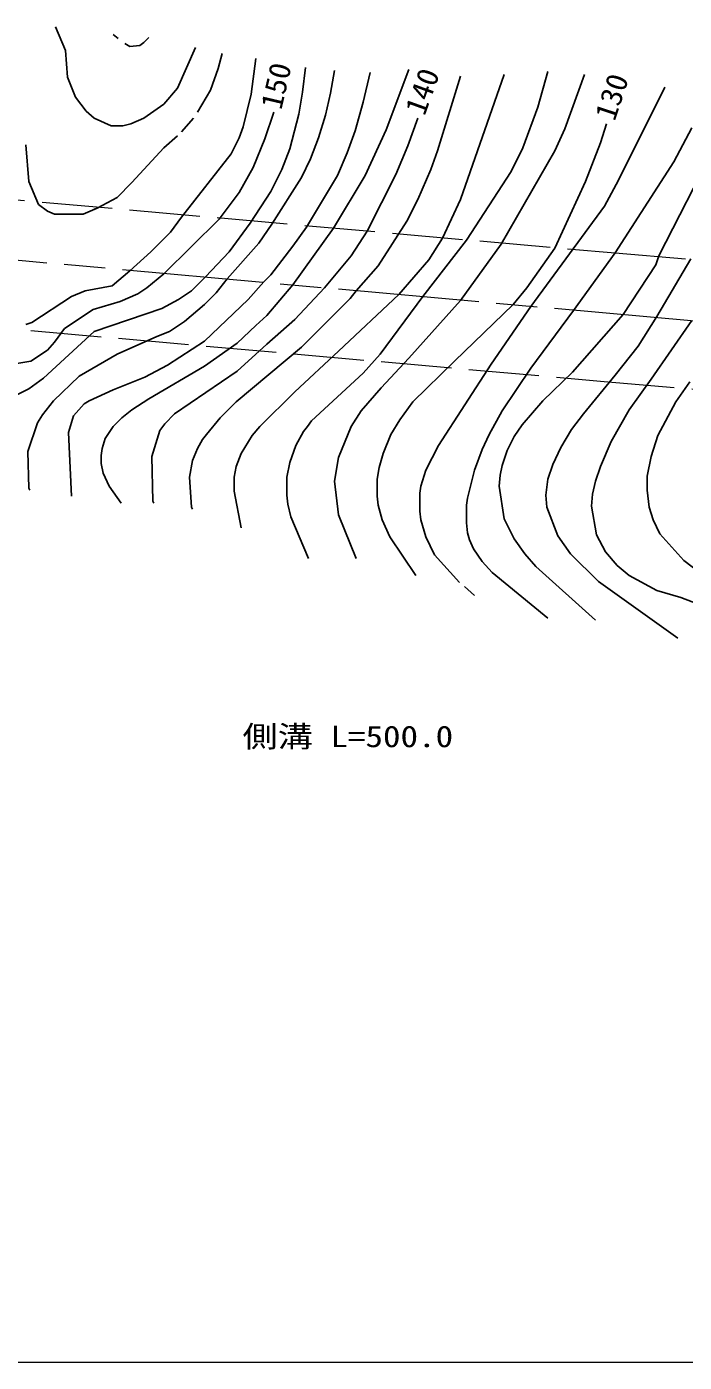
# Model space of a CAD drawing. Units: millimetres, scale not verified. Extents: x -136300 to 507753, y -1132897 to 49634.
# Drawn here: x 133118 to 189209, y -125366 to -11424 of the extents above; entities that cross this region are included whole.
import ezdxf
from ezdxf.enums import TextEntityAlignment as Align

# ---------------------------------------------------------------- set-up
doc = ezdxf.new("R2010")
doc.units = ezdxf.units.MM
doc.header["$LTSCALE"] = 1000
doc.linetypes.add('CHAIN', pattern=[18.5, 12, -1.5, 3.5, -1.5])
doc.linetypes.add('DASHED', pattern=[7.5, 6, -1.5])
for name, color, linetype, lineweight in [('M-BGD', 7, 'Continuous', 25), ('M-BMK', 2, 'CHAIN', 13), ('M-BMK-HTXT', 7, 'Continuous', 13), ('M-STR-STR2', 171, 'DASHED', 13), ('M-SUV', 7, 'Continuous', 13)]:
    doc.layers.add(name, color=color, linetype=linetype, lineweight=lineweight)
doc.styles.add('ＭＳ ゴシック', font='')
doc.styles.get('ＭＳ ゴシック').set_extended_font_data('MS Gothic')

msp = doc.modelspace()

# ---------------------------------------------------------------- linework, layer by layer
at = {"layer": 'M-BGD'}
for p, q in [((135573, -11424), (136419, -13456)), ((140483, -12101), (140907, -12440)), ((143531, -12355), (143108, -12778)), ((136419, -13456), (136589, -15742)), ((141923, -13117), (141499, -12863)), ((142769, -13032), (141923, -13117)), ((143108, -12778), (142769, -13032)), ((145987, -16673), (147511, -13202)), ((149797, -13710), (149458, -14980)), ((152675, -14133), (152252, -17181)), ((136589, -15742), (137266, -17435)), ((149458, -14980), (148781, -16842)), ((156909, -14895), (156655, -17012)), ((159364, -15149), (159025, -17096)), ((162412, -15318), (161819, -17858)), ((165714, -15064), (163767, -20229)), ((170117, -15657), (168169, -22007)), ((173842, -15488), (170117, -26156)), ((177567, -15234), (176721, -18282)), ((180700, -15488), (179007, -20144)), ((144801, -18028), (145987, -16673)), ((148781, -16842), (147680, -18705)), ((156655, -17012), (156316, -18874)), ((187558, -16588), (185018, -21668)), ((194162, -17012), (187050, -30982)), ((137266, -17435), (138197, -18620)), ((143108, -19213), (144801, -18028)), ((152252, -17181), (151575, -19975)), ((159025, -17096), (158602, -18959)), ((161819, -17858), (161142, -20314)), ((138197, -18620), (138875, -19213)), ((138875, -19213), (140314, -19890)), ((142007, -19721), (143108, -19213)), ((147341, -19213), (146325, -20398)), ((154199, -18705), (153437, -20991)), ((156316, -18874), (155554, -21838)), ((158602, -18959), (158009, -20906)), ((166476, -19213), (165629, -21584)), ((176721, -18282), (175451, -21753)), ((140314, -19890), (141330, -19890)), ((141330, -19890), (142007, -19721)), ((151575, -19975), (151236, -20906)), ((161142, -20314), (160465, -22176)), ((163767, -20229), (161989, -24124)), ((179007, -20144), (178160, -22007)), ((182563, -19721), (182055, -21330)), ((189844, -20060), (188320, -22938)), ((133033, -21499), (133287, -24632)), ((145987, -20737), (144801, -21753)), ((151236, -20906), (150559, -22261)), ((153437, -20991), (152421, -23446)), ((158009, -20906), (157332, -22684)), ((165629, -21584), (164613, -24039)), ((182055, -21330), (180785, -24632)), ((144801, -21753), (142092, -24716)), ((150559, -22261), (146325, -27680)), ((155554, -21838), (154877, -23616)), ((157332, -22684), (156570, -24293)), ((160465, -22176), (159618, -24124)), ((168169, -22007), (167577, -23616)), ((178160, -22007), (173588, -29966)), ((175451, -21753), (174435, -23785)), ((185018, -21668), (183409, -24886)), ((152421, -23446), (151236, -25563)), ((154877, -23616), (153945, -25478)), ((167577, -23616), (166476, -26156)), ((174435, -23785), (170625, -29627)), ((188320, -22938), (183325, -30728)), ((133287, -24632), (134133, -26579)), ((142092, -24716), (140822, -25986)), ((156570, -24293), (154030, -28272)), ((159618, -24124), (156993, -28526)), ((161989, -24124), (159279, -28611)), ((164613, -24039), (162158, -28865)), ((180785, -24632), (178160, -30304)), ((183409, -24886), (182393, -26748)), ((140822, -25986), (139129, -26918)), ((151236, -25563), (149543, -27849)), ((153945, -25478), (152167, -28188)), ((166476, -26156), (165545, -28018)), ((170117, -26156), (168593, -29458)), ((134133, -26579), (134895, -27172)), ((134895, -27172), (135488, -27426)), ((137943, -27426), (139129, -26918)), ((138875, -27002), (139129, -26918)), ((182393, -26748), (176128, -35300)), ((135488, -27426), (137943, -27426)), ((149543, -27849), (144801, -32506)), ((146325, -27680), (145394, -28950)), ((152167, -28188), (150389, -30643)), ((154030, -28272), (152929, -29881)), ((165545, -28018), (163089, -31828)), ((145394, -28950), (143701, -30643)), ((156993, -28526), (155808, -30135)), ((159279, -28611), (155808, -33437)), ((162158, -28865), (160803, -30982)), ((168593, -29458), (167407, -31320)), ((143701, -30643), (141923, -32252)), ((150389, -30643), (148357, -32760)), ((152929, -29881), (150220, -32929)), ((155808, -30135), (153945, -32590)), ((170625, -29627), (166899, -34453)), ((173588, -29966), (170117, -34792)), ((175789, -33691), (178160, -30304)), ((183325, -30728), (179769, -35638)), ((160803, -30982), (158517, -33691)), ((163089, -31828), (161227, -33945)), ((167407, -31320), (164867, -34284)), ((186796, -31744), (184002, -35977)), ((187050, -30982), (186796, -31744)), ((189759, -31236), (186881, -36146)), ((141923, -32252), (140399, -33522)), ((144801, -32506), (143362, -33691)), ((148357, -32760), (147172, -33945)), ((150220, -32929), (149289, -34114)), ((153945, -32590), (153353, -33183)), ((138113, -33945), (136927, -34453)), ((140399, -33522), (138113, -33945)), ((143362, -33691), (142600, -34199)), ((147172, -33945), (146071, -34707)), ((149289, -34114), (148273, -35130)), ((153353, -33183), (151998, -34707)), ((155808, -33437), (153607, -36062)), ((158517, -33691), (155977, -36400)), ((161227, -33945), (160719, -34622)), ((174604, -35130), (175789, -33691)), ((136927, -34453), (133541, -36654)), ((141076, -34876), (138790, -35554)), ((142600, -34199), (141076, -34876)), ((146071, -34707), (144632, -35469)), ((148273, -35130), (146579, -36570)), ((151998, -34707), (148273, -38263)), ((160719, -34622), (156570, -38771)), ((164867, -34284), (159703, -39110)), ((166899, -34453), (163259, -39364)), ((170117, -34792), (165714, -39702)), ((174604, -35130), (169609, -39956)), ((176128, -35300), (172741, -40210)), ((138790, -35554), (136335, -37162)), ((144632, -35469), (138875, -37416)), ((153607, -36062), (152675, -36908)), ((155977, -36400), (153607, -38517)), ((179769, -35638), (176128, -40549)), ((184002, -35977), (179684, -40888)), ((186881, -36146), (185272, -38686)), ((133541, -36654), (133033, -36824)), ((134557, -41396), (138875, -37416)), ((136335, -37162), (135488, -38348)), ((145309, -37416), (144209, -37840)), ((146579, -36570), (145309, -37416)), ((152675, -36908), (151067, -38432)), ((189844, -36485), (186373, -41480)), ((135488, -38348), (134895, -39025)), ((144209, -37840), (140822, -39364)), ((148273, -38263), (145140, -40295)), ((151067, -38432), (148273, -40380)), ((153607, -38517), (151067, -40803)), ((185272, -38686), (183325, -41142)), ((134895, -39025), (133456, -39956)), ((140822, -39364), (137605, -41226)), ((156570, -38771), (150982, -43428)), ((159703, -39110), (155977, -42581)), ((163259, -39364), (161819, -40972)), ((165714, -39702), (163343, -42242)), ((133456, -39956), (130916, -40380)), ((145140, -40295), (143193, -41311)), ((148273, -40380), (143531, -43174)), ((151067, -40803), (145733, -44444)), ((161819, -40972), (157417, -45036)), ((169609, -39956), (166053, -43428)), ((172741, -40210), (168254, -47153)), ((176128, -40549), (173673, -44190)), ((179684, -40888), (177144, -43343)), ((133287, -42327), (134557, -41396)), ((137605, -41226), (135403, -43343)), ((143193, -41311), (140483, -42412)), ((183325, -41142), (180615, -44444)), ((186373, -41480), (184510, -44105)), ((189675, -41734), (188489, -43428)), ((130408, -43766), (133287, -42327)), ((140483, -42412), (138451, -43343)), ((143531, -43174), (142092, -44105)), ((155977, -42581), (153014, -45544)), ((163343, -42242), (161650, -44190)), ((135403, -43343), (134472, -44528)), ((138028, -43597), (137097, -44613)), ((138451, -43343), (138028, -43597)), ((142092, -44105), (141245, -44782)), ((150982, -43428), (149627, -44782)), ((161650, -44190), (160803, -45544)), ((166053, -43428), (164952, -44952)), ((173673, -44190), (172572, -46222)), ((177144, -43343), (175366, -45375)), ((184510, -44105), (182986, -46814)), ((188489, -43428), (186965, -46306)), ((134049, -45206), (133202, -47661)), ((134472, -44528), (134049, -45206)), ((137097, -44613), (136673, -46052)), ((140483, -45544), (139806, -46560)), ((141245, -44782), (140483, -45544)), ((144886, -45290), (144463, -45883)), ((145733, -44444), (144886, -45290)), ((149627, -44782), (148442, -46222)), ((153014, -45544), (152337, -46306)), ((157078, -45544), (156739, -45968)), ((157417, -45036), (157078, -45544)), ((160803, -45544), (159703, -48169)), ((164952, -44952), (164190, -46222)), ((175366, -45375), (174689, -46391)), ((180615, -44444), (179599, -45798)), ((136673, -46052), (136927, -51471)), ((139806, -46560), (139552, -47407)), ((144463, -45883), (143785, -48084)), ((148103, -46645), (147680, -47407)), ((148442, -46222), (148103, -46645)), ((152337, -46306), (151405, -47830)), ((156739, -45968), (156062, -47153)), ((164190, -46222), (163513, -47830)), ((172572, -46222), (171979, -47492)), ((174689, -46391), (174096, -47576)), ((179599, -45798), (178668, -47322)), ((186965, -46306), (186373, -48084)), ((133202, -47661), (133287, -50794)), ((139552, -47407), (139467, -48000)), ((147680, -47407), (147257, -48423)), ((151405, -47830), (150982, -48931)), ((156062, -47153), (155554, -48592)), ((163513, -47830), (163174, -49016)), ((168254, -47153), (167153, -49270)), ((171979, -47492), (171302, -49270)), ((174096, -47576), (173673, -48846)), ((178668, -47322), (177991, -48762)), ((182986, -46814), (182055, -48931)), ((139467, -48000), (139467, -48677)), ((139467, -48677), (139637, -49524)), ((143785, -48084), (143870, -51894)), ((147257, -48423), (147003, -49862)), ((150982, -48931), (150813, -49862)), ((155554, -48592), (155300, -49862)), ((159703, -48169), (159364, -50201)), ((173673, -48846), (173503, -49693)), ((177991, -48762), (177567, -50032)), ((182055, -48931), (181631, -50201)), ((186373, -48084), (186034, -49778)), ((139637, -49524), (140145, -50624)), ((147003, -49862), (147172, -52402)), ((150813, -49862), (150813, -51048)), ((155300, -49862), (155300, -51386)), ((163174, -49016), (163005, -50032)), ((163005, -50032), (163005, -51471)), ((167153, -49270), (166730, -50624)), ((171302, -49270), (170709, -51640)), ((173503, -49693), (173419, -50624)), ((177567, -50032), (177398, -51386)), ((186034, -49778), (186034, -50963)), ((133287, -50794), (133371, -50963)), ((140145, -50624), (141161, -52064)), ((150813, -51048), (151405, -54180)), ((159364, -50201), (159703, -53080)), ((166730, -50624), (166645, -51217)), ((166645, -51217), (166645, -52741)), ((173419, -50624), (173842, -53418)), ((181631, -50201), (181377, -51302)), ((186034, -50963), (186203, -52402)), ((143870, -51894), (143955, -52064)), ((147172, -52402), (147257, -52572)), ((155300, -51386), (155385, -52148)), ((155385, -52148), (155639, -53249)), ((163005, -51471), (163089, -52233)), ((163089, -52233), (163428, -53503)), ((170709, -51640), (170625, -52233)), ((170625, -52233), (170625, -53757)), ((177398, -51386), (177483, -52402)), ((177483, -52402), (178414, -54858)), ((181377, -51302), (181293, -52318)), ((181293, -52318), (181716, -54773)), ((186203, -52402), (186542, -53503)), ((155639, -53249), (157163, -56805)), ((159703, -53080), (161227, -56805)), ((163428, -53503), (164105, -54942)), ((166645, -52741), (166730, -53503)), ((166730, -53503), (167153, -54942)), ((173842, -53418), (174689, -55112)), ((186542, -53503), (187135, -54688)), ((170625, -53757), (170709, -54604)), ((170709, -54604), (170879, -55196)), ((187135, -54688), (189167, -56974)), ((164105, -54942), (166307, -58244)), ((167153, -54942), (167915, -56466)), ((170879, -55196), (171217, -55958)), ((174689, -55112), (175620, -56382)), ((178414, -54858), (179515, -56382)), ((181716, -54773), (182478, -56212)), ((167915, -56466), (170032, -58837)), ((171217, -55958), (171979, -57059)), ((175620, -56382), (176551, -57482)), ((179515, -56382), (181885, -58752)), ((182478, -56212), (183494, -57398)), ((171979, -57059), (172826, -57990)), ((172826, -57990), (177567, -61885)), ((176551, -57482), (181631, -62054)), ((183494, -57398), (184510, -58244)), ((189167, -56974), (194839, -61292)), ((170455, -59176), (171302, -59938)), ((181885, -58752), (188659, -63578)), ((184510, -58244), (186881, -59514)), ((186881, -59514), (188913, -60107)), ((188913, -60107), (190860, -60869))]:
    msp.add_line(p, q, dxfattribs=at)
at = {"layer": 'M-BMK'}
msp.add_line((67596, -25531), (194601, -36920), dxfattribs=at)
at = {"layer": 'M-STR-STR2'}
for p, q in [((119486, -25055), (183325, -30728)), ((183325, -30728), (283997, -39194)), ((118540, -36015), (182377, -41687)), ((182377, -41687), (283075, -50156))]:
    msp.add_line(p, q, dxfattribs=at)
at = {"layer": 'M-SUV'}
msp.add_line((-132247, -125366), (406753, -125366), dxfattribs=at)

# ---------------------------------------------------------------- texts
at = {"layer": 'M-BGD', "style": 'ＭＳ ゴシック', "width": 1.05}
for s, rotation, p in [('150', 76.9, (155369, -18710)), ('140', 70.3, (167570, -19288)), ('130', 71.7, (183788, -19728))]:
    msp.add_text(s, height=1833, rotation=rotation, dxfattribs=at).set_placement(p, align=Align.BOTTOM_LEFT)
at = {"layer": 'M-BMK-HTXT', "style": 'ＭＳ ゴシック', "width": 1.2}
msp.add_text('側溝 L=500.0', height=1833, dxfattribs=at).set_placement((151522, -73438), align=Align.BOTTOM_LEFT)

doc.saveas('drawing.dxf')
